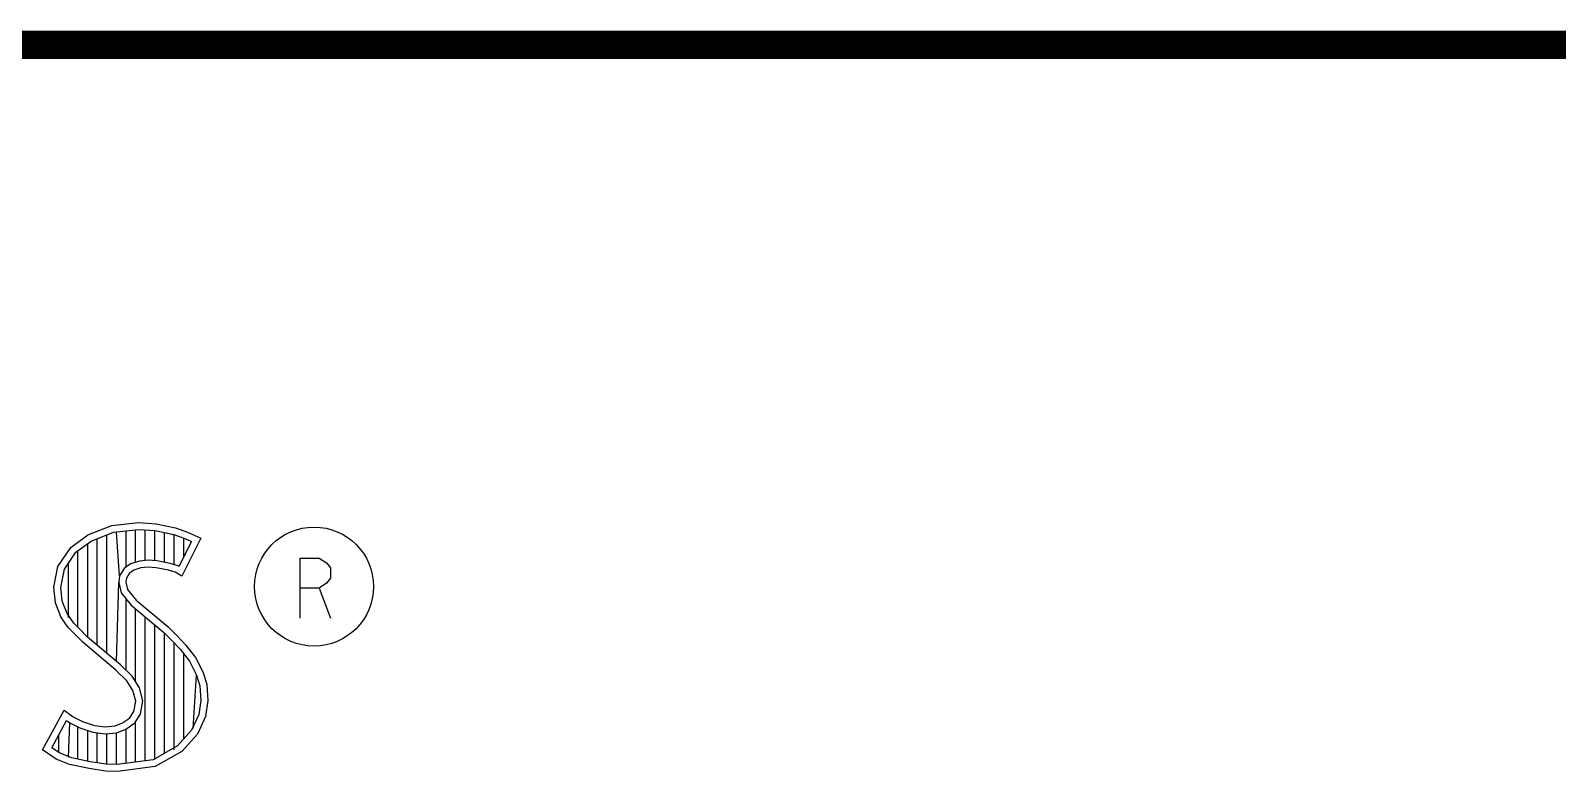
# Model space of a CAD drawing. Header units: inches. Extents: x 0 to 34, y 0 to 22.
# Drawn here: x 30.63 to 31.697, y 2.492 to 3.01 of the extents above; entities that cross this region are included whole.
import ezdxf

# ---------------------------------------------------------------- set-up
doc = ezdxf.new("R2010")
doc.units = ezdxf.units.IN
doc.header["$LTSCALE"] = 1.87
doc.header["$MEASUREMENT"] = 0
doc.layers.get('0').update_dxf_attribs({"linetype": 'CONTINUOUS'})

msp = doc.modelspace()

# ---------------------------------------------------------------- linework, layer by layer
at = {"color": 2, "linetype": 'CONTINUOUS'}
for p, q in [((30.6695, 2.6575), (30.6863, 2.6642)), ((30.6719, 2.6532), (30.6875, 2.6594)), ((30.6863, 2.6642), (30.7049, 2.6662)), ((30.6875, 2.6594), (30.705, 2.6613)), ((30.6917, 2.629), (30.6896, 2.6596)), ((30.6963, 2.635), (30.6963, 2.6604)), ((30.703, 2.6384), (30.703, 2.6611)), ((30.7049, 2.6662), (30.7173, 2.6653)), ((30.705, 2.6613), (30.7166, 2.6605)), ((30.7097, 2.6396), (30.7097, 2.661)), ((30.7164, 2.6396), (30.7164, 2.6605)), ((30.7166, 2.6605), (30.7296, 2.6577)), ((30.7173, 2.6653), (30.7309, 2.6624)), ((30.7231, 2.6385), (30.7231, 2.6591)), ((30.7309, 2.6624), (30.7393, 2.6595)), ((30.7393, 2.6595), (30.7486, 2.6552)), ((30.6487, 2.6355), (30.6577, 2.6488)), ((30.6577, 2.6488), (30.6695, 2.6575)), ((30.6612, 2.6454), (30.6719, 2.6532)), ((30.6695, 2.586), (30.6695, 2.6514)), ((30.6762, 2.5804), (30.6762, 2.6549)), ((30.6829, 2.5748), (30.6829, 2.6576)), ((30.7296, 2.6577), (30.7375, 2.655)), ((30.7299, 2.6368), (30.7299, 2.6576)), ((30.742, 2.6529), (30.7333, 2.6355)), ((30.7486, 2.6552), (30.7353, 2.6286)), ((30.7366, 2.642), (30.7366, 2.6553)), ((30.7375, 2.655), (30.742, 2.6529)), ((30.6533, 2.6336), (30.6612, 2.6454)), ((30.656, 2.5999), (30.656, 2.6377)), ((30.6627, 2.5927), (30.6627, 2.6465)), ((30.6995, 2.6373), (30.6949, 2.634)), ((30.7056, 2.6392), (30.6995, 2.6373)), ((30.7117, 2.6398), (30.7056, 2.6392)), ((30.7179, 2.6395), (30.7117, 2.6398)), ((30.7272, 2.6376), (30.7179, 2.6395)), ((30.7327, 2.6359), (30.7272, 2.6376)), ((30.6458, 2.621), (30.6487, 2.6355)), ((30.6507, 2.6208), (30.6533, 2.6336)), ((30.6917, 2.629), (30.6912, 2.6242)), ((30.6949, 2.634), (30.6917, 2.629)), ((30.6965, 2.6274), (30.6962, 2.6245)), ((30.6985, 2.6306), (30.6965, 2.6274)), ((30.7017, 2.6329), (30.6985, 2.6306)), ((30.7066, 2.6344), (30.7017, 2.6329)), ((30.7118, 2.6349), (30.7066, 2.6344)), ((30.7173, 2.6346), (30.7118, 2.6349)), ((30.726, 2.6329), (30.7173, 2.6346)), ((30.7306, 2.6315), (30.726, 2.6329)), ((30.7353, 2.6286), (30.7306, 2.6315)), ((30.7333, 2.6355), (30.7327, 2.6359)), ((30.6469, 2.61), (30.6458, 2.621)), ((30.6517, 2.6112), (30.6507, 2.6208)), ((30.6896, 2.5692), (30.6912, 2.6242)), ((30.6912, 2.6242), (30.6928, 2.6171)), ((30.6928, 2.6171), (30.6999, 2.6083)), ((30.6962, 2.6245), (30.6973, 2.6193)), ((30.6973, 2.6193), (30.7034, 2.6118)), ((30.8312, 2.6204), (30.8391, 2.5994)), ((30.6507, 2.6002), (30.6469, 2.61)), ((30.6551, 2.6025), (30.6517, 2.6112)), ((30.6963, 2.563), (30.6963, 2.6128)), ((30.6999, 2.6083), (30.7224, 2.5896)), ((30.703, 2.5548), (30.703, 2.6058)), ((30.7034, 2.6118), (30.7257, 2.5932)), ((30.6559, 2.5927), (30.6507, 2.6002)), ((30.6597, 2.5958), (30.6551, 2.6025)), ((30.6637, 2.5918), (30.6597, 2.5958)), ((30.7097, 2.4997), (30.7097, 2.6002)), ((30.7164, 2.5006), (30.7164, 2.5946)), ((30.6661, 2.5825), (30.6559, 2.5927)), ((30.6694, 2.5861), (30.6637, 2.5918)), ((30.6925, 2.5667), (30.6694, 2.5861)), ((30.7224, 2.5896), (30.7283, 2.5837)), ((30.7231, 2.5049), (30.7231, 2.5889)), ((30.7257, 2.5932), (30.7318, 2.5872)), ((30.7283, 2.5837), (30.7342, 2.5776)), ((30.7318, 2.5872), (30.7379, 2.5808)), ((30.6892, 2.5631), (30.6661, 2.5825)), ((30.7299, 2.5074), (30.7299, 2.5821)), ((30.7342, 2.5776), (30.7407, 2.5692)), ((30.7366, 2.5148), (30.7366, 2.5745)), ((30.7379, 2.5808), (30.7448, 2.5718)), ((30.6968, 2.5556), (30.6892, 2.5631)), ((30.7006, 2.5587), (30.6925, 2.5667)), ((30.7407, 2.5692), (30.7455, 2.5596)), ((30.7448, 2.5718), (30.7501, 2.5614)), ((30.7011, 2.5487), (30.6968, 2.5556)), ((30.7056, 2.5506), (30.7006, 2.5587)), ((30.7433, 2.5222), (30.7455, 2.5596)), ((30.7455, 2.5596), (30.7478, 2.5521)), ((30.7478, 2.5521), (30.7486, 2.5419)), ((30.7501, 2.5614), (30.7527, 2.553)), ((30.7527, 2.553), (30.7535, 2.5417)), ((30.7031, 2.5414), (30.7011, 2.5487)), ((30.7017, 2.5342), (30.7031, 2.5414)), ((30.7081, 2.5416), (30.7056, 2.5506)), ((30.7063, 2.5323), (30.7081, 2.5416)), ((30.7486, 2.5419), (30.7471, 2.5321)), ((30.7535, 2.5417), (30.7518, 2.5307)), ((30.638, 2.5073), (30.653, 2.535)), ((30.653, 2.535), (30.6594, 2.5304)), ((30.6594, 2.5304), (30.6658, 2.5272)), ((30.6988, 2.5295), (30.7017, 2.5342)), ((30.7024, 2.5261), (30.7063, 2.5323)), ((30.7471, 2.5321), (30.7421, 2.521)), ((30.7518, 2.5307), (30.7463, 2.5183)), ((30.6444, 2.5088), (30.6547, 2.5278)), ((30.6547, 2.5278), (30.6569, 2.5262)), ((30.656, 2.5023), (30.6569, 2.5262)), ((30.6569, 2.5262), (30.6639, 2.5227)), ((30.6627, 2.5008), (30.6627, 2.5231)), ((30.6639, 2.5227), (30.6731, 2.5196)), ((30.6658, 2.5272), (30.6742, 2.5243)), ((30.6695, 2.4993), (30.6695, 2.5208)), ((30.6731, 2.5196), (30.6816, 2.5186)), ((30.6742, 2.5243), (30.6817, 2.5235)), ((30.6762, 2.4983), (30.6762, 2.5192)), ((30.6816, 2.5186), (30.6898, 2.5192)), ((30.6817, 2.5235), (30.6887, 2.524)), ((30.6887, 2.524), (30.6939, 2.5261)), ((30.6896, 2.497), (30.6896, 2.5192)), ((30.6898, 2.5192), (30.6962, 2.5217)), ((30.6939, 2.5261), (30.6988, 2.5295)), ((30.6962, 2.5217), (30.7024, 2.5261)), ((30.6963, 2.4979), (30.6963, 2.5218)), ((30.703, 2.4988), (30.703, 2.5266)), ((30.7421, 2.521), (30.7322, 2.51)), ((30.6498, 2.5052), (30.6444, 2.5088)), ((30.6493, 2.5054), (30.6493, 2.518)), ((30.6829, 2.4973), (30.6829, 2.5184)), ((30.7322, 2.51), (30.7152, 2.5004)), ((30.7463, 2.5183), (30.7353, 2.5061)), ((30.6475, 2.5009), (30.638, 2.5073)), ((30.6568, 2.4971), (30.6475, 2.5009)), ((30.6582, 2.5018), (30.6498, 2.5052)), ((30.6713, 2.499), (30.6582, 2.5018)), ((30.6824, 2.4974), (30.6713, 2.499)), ((30.7152, 2.5004), (30.6902, 2.4971)), ((30.7353, 2.5061), (30.7167, 2.4957)), ((30.6704, 2.4942), (30.6568, 2.4971)), ((30.682, 2.4925), (30.6704, 2.4942)), ((30.6904, 2.4922), (30.682, 2.4925)), ((30.6902, 2.4971), (30.6824, 2.4974)), ((30.7167, 2.4957), (30.6904, 2.4922))]:
    msp.add_line(p, q, dxfattribs=at)
at = {"color": 7, "linetype": 'CONTINUOUS', "const_width": 0.02}
msp.add_lwpolyline([(25.58, 3), (33.5, 3)], dxfattribs=at)
at = {"color": 2, "linetype": 'CONTINUOUS'}
msp.add_lwpolyline([(30.8181, 2.5994), (30.8181, 2.6413), (30.8312, 2.6413), (30.8365, 2.6379), (30.8391, 2.6344), (30.8391, 2.6274), (30.8365, 2.6239), (30.8312, 2.6204), (30.8181, 2.6204)], dxfattribs=at)
msp.add_circle((30.8277, 2.6214), 0.0416, dxfattribs=at)

doc.saveas('drawing.dxf')
